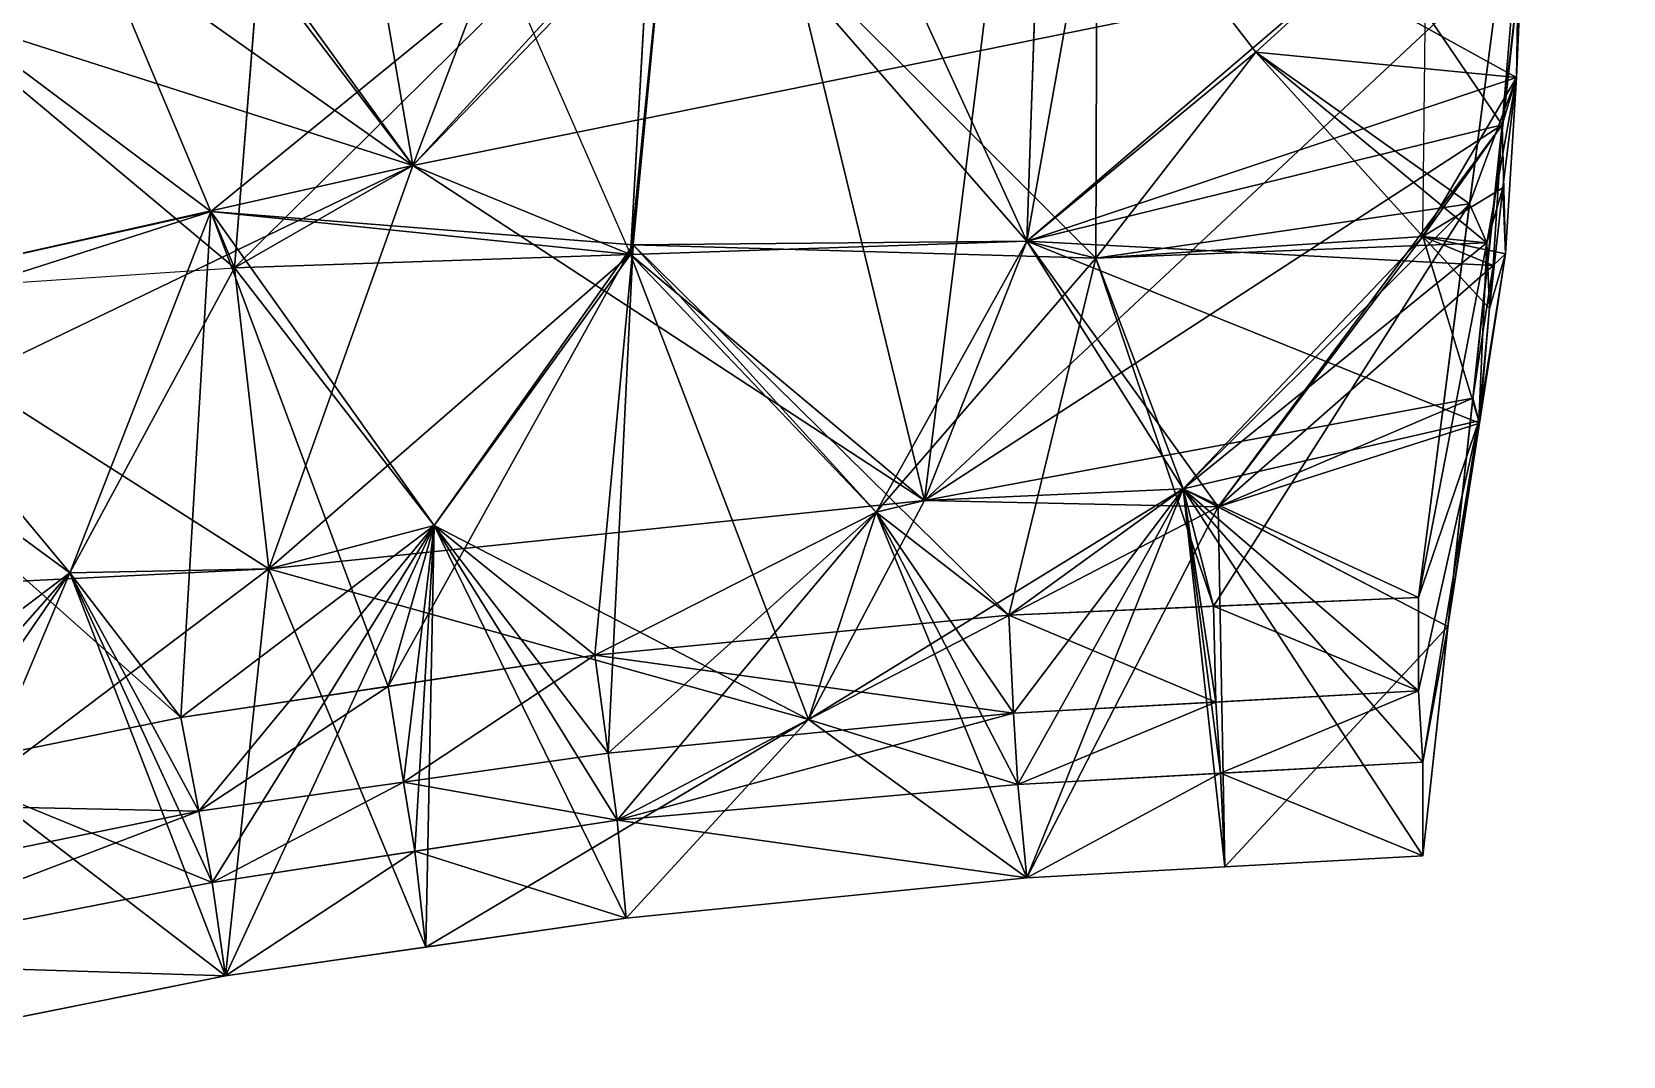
# Model space of a CAD drawing. Extents: x -22.5 to 0, y 0 to 22.5.
# Drawn here: x -3.575 to 0, y 17.92 to 20.22 of the extents above; entities that cross this region are included whole.
import ezdxf

# ---------------------------------------------------------------- set-up
doc = ezdxf.new("R2010")
doc.units = 0

msp = doc.modelspace()

# ---------------------------------------------------------------- linework, layer by layer
at = {"layer": 'Boundaries'}
for p, q in [((-0.46, 18.95, 59.83), (0, 22.48, 58.95)), ((0, 22.48, 58.95), (-0.46, 18.95, 59.83)), ((0, 22.48, 54.58), (-0.45, 18.37, 58.9)), ((-0.46, 18.95, 59.83), (-1.38, 18.91, 59.83)), ((-0.46, 18.74, 59.49), (-0.46, 18.95, 59.83)), ((-1.38, 18.91, 59.83), (-2.31, 18.82, 59.83)), ((-2.31, 18.82, 59.83), (-3.24, 18.68, 59.83)), ((-0.45, 18.58, 59.24), (-0.46, 18.74, 59.49)), ((-3.24, 18.68, 59.83), (-4.17, 18.49, 59.83)), ((-0.45, 18.37, 58.9), (-0.45, 18.58, 59.24)), ((-0.45, 18.37, 58.9), (-1.34, 18.32, 58.9)), ((-1.34, 18.32, 58.9), (-2.24, 18.23, 58.9)), ((-2.24, 18.23, 58.9), (-3.14, 18.1, 58.9)), ((-3.14, 18.1, 58.9), (-4.04, 17.92, 58.9))]:
    msp.add_line(p, q, dxfattribs=at)
at = {"layer": 'Crown wall side1'}
for points in [[(-0.46, 18.74, 59.49), (-1.37, 18.69, 59.49), (-1.38, 18.91, 59.83), (-0.46, 18.95, 59.83)], [(-1.37, 18.69, 59.49), (-2.28, 18.6, 59.49), (-2.31, 18.82, 59.83), (-1.38, 18.91, 59.83)], [(-2.28, 18.6, 59.49), (-3.2, 18.47, 59.5), (-3.24, 18.68, 59.83), (-2.31, 18.82, 59.83)], [(-0.45, 18.58, 59.24), (-1.36, 18.53, 59.24), (-1.37, 18.69, 59.49), (-0.46, 18.74, 59.49)], [(-3.2, 18.47, 59.5), (-4.13, 18.28, 59.5), (-4.17, 18.49, 59.83), (-3.24, 18.68, 59.83)], [(-1.36, 18.53, 59.24), (-2.26, 18.45, 59.24), (-2.28, 18.6, 59.49), (-1.37, 18.69, 59.49)], [(-2.26, 18.45, 59.24), (-3.17, 18.31, 59.24), (-3.2, 18.47, 59.5), (-2.28, 18.6, 59.49)], [(-0.45, 18.37, 58.9), (-1.34, 18.32, 58.9), (-1.36, 18.53, 59.24), (-0.45, 18.58, 59.24)], [(-1.34, 18.32, 58.9), (-2.24, 18.23, 58.9), (-2.26, 18.45, 59.24), (-1.36, 18.53, 59.24)], [(-3.17, 18.31, 59.24), (-4.09, 18.13, 59.24), (-4.13, 18.28, 59.5), (-3.2, 18.47, 59.5)], [(-2.24, 18.23, 58.9), (-3.14, 18.1, 58.9), (-3.17, 18.31, 59.24), (-2.26, 18.45, 59.24)], [(-3.14, 18.1, 58.9), (-4.04, 17.92, 58.9), (-4.09, 18.13, 59.24), (-3.17, 18.31, 59.24)]]:
    msp.add_3dface(points, dxfattribs=at)
at = {"layer": 'Elements'}
for points in [[(-2.13, 21.47, 57.52), (-2.7187, 19.9196, 57.0343), (-1.28, 21.49, 57.55), (-1.5694, 19.1676, 57.99)], [(-1.28, 21.49, 57.55), (-2.7187, 19.9196, 57.0343), (-2.13, 21.47, 57.52), (-1.7278, 20.9439, 56.043)], [(-0.225, 20.4249, 56.7401), (-2.7187, 19.9196, 57.0343), (-1.28, 21.49, 57.55), (-1.7278, 20.9439, 56.043)], [(-1.28, 21.49, 57.55), (-2.7187, 19.9196, 57.0343), (-0.225, 20.4249, 56.7401), (-1.5694, 19.1676, 57.99)], [(-2.13, 21.47, 57.52), (-1.34, 19.75, 58.81), (-1.28, 21.49, 57.55), (-2.1356, 20.6621, 59.3702)], [(-1.28, 21.49, 57.55), (-2.1356, 20.6621, 59.3702), (-1.34, 19.75, 58.81), (-1.1815, 20.6365, 59.3935)], [(-1.28, 21.49, 57.55), (-1.34, 19.75, 58.81), (-2.13, 21.47, 57.52), (-1.5694, 19.1676, 57.99)], [(-1.28, 21.49, 57.55), (-1.5694, 19.1676, 57.99), (-0.225, 20.4249, 56.7401), (-0.2716, 20.0107, 58.1861)], [(-1.34, 19.75, 58.81), (-1.5694, 19.1676, 57.99), (-1.28, 21.49, 57.55), (-0.2716, 20.0107, 58.1861)], [(-1.34, 19.75, 58.81), (-0.2136, 20.7123, 58.0494), (-1.28, 21.49, 57.55), (-1.1815, 20.6365, 59.3935)], [(-1.28, 21.49, 57.55), (-0.2136, 20.7123, 58.0494), (-1.34, 19.75, 58.81), (-0.2716, 20.0107, 58.1861)], [(-0.225, 20.4249, 56.7401), (-0.2136, 20.7123, 58.0494), (-1.28, 21.49, 57.55), (-0.2716, 20.0107, 58.1861)], [(-2.13, 21.47, 57.52), (-2.7187, 19.9196, 57.0343), (-2.98, 21.43, 57.47), (-1.7278, 20.9439, 56.043)], [(-2.98, 21.43, 57.47), (-2.13, 21.47, 57.52), (-2.23, 19.72, 58.77), (-2.7187, 19.9196, 57.0343)], [(-2.23, 19.72, 58.77), (-2.13, 21.47, 57.52), (-2.98, 21.43, 57.47), (-2.1356, 20.6621, 59.3702)], [(-2.23, 19.72, 58.77), (-2.7187, 19.9196, 57.0343), (-2.13, 21.47, 57.52), (-1.5694, 19.1676, 57.99)], [(-2.13, 21.47, 57.52), (-2.23, 19.72, 58.77), (-1.34, 19.75, 58.81), (-2.1356, 20.6621, 59.3702)], [(-1.34, 19.75, 58.81), (-2.23, 19.72, 58.77), (-2.13, 21.47, 57.52), (-1.5694, 19.1676, 57.99)], [(-2.98, 21.43, 57.47), (-4.0974, 20.5076, 59.3343), (-3.83, 21.38, 57.4), (-3.12, 19.69, 58.71)], [(-2.98, 21.43, 57.47), (-4.0974, 20.5076, 59.3343), (-3.12, 19.69, 58.71), (-2.1356, 20.6621, 59.3702)], [(-3.12, 19.69, 58.71), (-3.83, 21.38, 57.4), (-2.98, 21.43, 57.47), (-2.7187, 19.9196, 57.0343)], [(-2.98, 21.43, 57.47), (-2.7187, 19.9196, 57.0343), (-3.83, 21.38, 57.4), (-3.6608, 21.2213, 55.5016)], [(-2.7187, 19.9196, 57.0343), (-3.6608, 21.2213, 55.5016), (-2.98, 21.43, 57.47), (-1.7278, 20.9439, 56.043)], [(-2.98, 21.43, 57.47), (-3.12, 19.69, 58.71), (-2.23, 19.72, 58.77), (-2.1356, 20.6621, 59.3702)], [(-2.98, 21.43, 57.47), (-2.23, 19.72, 58.77), (-3.12, 19.69, 58.71), (-2.7187, 19.9196, 57.0343)], [(-4.69, 21.31, 57.32), (-5.0323, 20.6585, 55.8182), (-3.83, 21.38, 57.4), (-2.7187, 19.9196, 57.0343)], [(-3.83, 21.38, 57.4), (-2.7187, 19.9196, 57.0343), (-5.0323, 20.6585, 55.8182), (-3.6608, 21.2213, 55.5016)], [(-3.83, 21.38, 57.4), (-2.7187, 19.9196, 57.0343), (-4.01, 19.63, 58.64), (-4.7807, 18.9276, 57.6552)], [(-4.69, 21.31, 57.32), (-2.7187, 19.9196, 57.0343), (-3.83, 21.38, 57.4), (-4.7807, 18.9276, 57.6552)], [(-3.12, 19.69, 58.71), (-4.0974, 20.5076, 59.3343), (-3.83, 21.38, 57.4), (-4.01, 19.63, 58.64)], [(-4.01, 19.63, 58.64), (-3.83, 21.38, 57.4), (-3.12, 19.69, 58.71), (-2.7187, 19.9196, 57.0343)], [(-5.0323, 20.6585, 55.8182), (-2.7187, 19.9196, 57.0343), (-4.69, 21.31, 57.32), (-4.7807, 18.9276, 57.6552)], [(-0.2136, 20.7123, 58.0494), (-0.2399, 20.1174, 58.8946), (-1.34, 19.75, 58.81), (-0.2716, 20.0107, 58.1861)], [(-1.34, 19.75, 58.81), (-0.2399, 20.1174, 58.8946), (-0.2136, 20.7123, 58.0494), (-1.1815, 20.6365, 59.3935)], [(-0.2299, 20.7156, 59.3899), (-1.1815, 20.6365, 59.3935), (-0.2399, 20.1174, 58.8946), (-0.8256, 20.174, 59.5166)], [(-0.2136, 20.7123, 58.0494), (-0.2399, 20.1174, 58.8946), (-0.2299, 20.7156, 59.3899), (-1.1815, 20.6365, 59.3935)], [(-0.2299, 20.7156, 59.3899), (-0.2399, 20.1174, 58.8946), (-0.3449, 19.8334, 59.6098), (-0.8256, 20.174, 59.5166)], [(-3.12, 19.69, 58.71), (-2.1356, 20.6621, 59.3702), (-4.0974, 20.5076, 59.3343), (-3.1731, 19.8162, 59.5447)], [(-2.23, 19.72, 58.77), (-2.1356, 20.6621, 59.3702), (-3.12, 19.69, 58.71), (-3.1731, 19.8162, 59.5447)], [(-2.1356, 20.6621, 59.3702), (-3.1731, 19.8162, 59.5447), (-2.23, 19.72, 58.77), (-2.2244, 19.7412, 59.6)], [(-1.34, 19.75, 58.81), (-2.1356, 20.6621, 59.3702), (-2.23, 19.72, 58.77), (-2.2244, 19.7412, 59.6)], [(-1.34, 19.75, 58.81), (-1.1846, 19.7117, 59.6311), (-2.1356, 20.6621, 59.3702), (-2.2244, 19.7412, 59.6)], [(-2.1356, 20.6621, 59.3702), (-1.1846, 19.7117, 59.6311), (-1.34, 19.75, 58.81), (-1.1815, 20.6365, 59.3935)], [(-1.34, 19.75, 58.81), (-1.1815, 20.6365, 59.3935), (-1.1846, 19.7117, 59.6311), (-0.8256, 20.174, 59.5166)], [(-0.2399, 20.1174, 58.8946), (-1.1815, 20.6365, 59.3935), (-1.34, 19.75, 58.81), (-0.8256, 20.174, 59.5166)], [(-4.01, 19.63, 58.64), (-3.1731, 19.8162, 59.5447), (-4.0974, 20.5076, 59.3343), (-4.1629, 19.4995, 59.5807)], [(-3.12, 19.69, 58.71), (-4.0974, 20.5076, 59.3343), (-4.01, 19.63, 58.64), (-3.1731, 19.8162, 59.5447)], [(-0.225, 20.4249, 56.7401), (-1.5694, 19.1676, 57.99), (-0.3375, 19.3974, 57.8201), (-0.2716, 20.0107, 58.1861)], [(-0.45, 19.76, 58.83), (-0.2399, 20.1174, 58.8946), (-1.34, 19.75, 58.81), (-0.8256, 20.174, 59.5166)], [(-1.34, 19.75, 58.81), (-1.1846, 19.7117, 59.6311), (-0.45, 19.76, 58.83), (-0.8256, 20.174, 59.5166)], [(-1.1846, 19.7117, 59.6311), (-0.3064, 19.7461, 59.1591), (-0.45, 19.76, 58.83), (-0.8256, 20.174, 59.5166)], [(-0.3449, 19.8334, 59.6098), (-0.3064, 19.7461, 59.1591), (-1.1846, 19.7117, 59.6311), (-0.8256, 20.174, 59.5166)], [(-0.2399, 20.1174, 58.8946), (-0.3064, 19.7461, 59.1591), (-0.3449, 19.8334, 59.6098), (-0.8256, 20.174, 59.5166)], [(-0.45, 19.76, 58.83), (-0.2705, 19.8694, 58.94), (-0.2399, 20.1174, 58.8946), (-0.8256, 20.174, 59.5166)], [(-0.2399, 20.1174, 58.8946), (-0.2705, 19.8694, 58.94), (-0.3064, 19.7461, 59.1591), (-0.8256, 20.174, 59.5166)], [(-0.3064, 19.7461, 59.1591), (-0.2705, 19.8694, 58.94), (-0.45, 19.76, 58.83), (-0.8256, 20.174, 59.5166)], [(-1.34, 19.75, 58.81), (-0.2399, 20.1174, 58.8946), (-0.45, 19.76, 58.83), (-0.2716, 20.0107, 58.1861)], [(-0.45, 19.76, 58.83), (-0.2716, 20.0107, 58.1861), (-0.2399, 20.1174, 58.8946), (-0.2641, 19.7214, 58.7338)], [(-0.45, 19.76, 58.83), (-0.2641, 19.7214, 58.7338), (-0.2399, 20.1174, 58.8946), (-0.2705, 19.8694, 58.94)], [(-1.5694, 19.1676, 57.99), (-0.2716, 20.0107, 58.1861), (-1.34, 19.75, 58.81), (-0.91, 19.1529, 58.0447)], [(-0.3375, 19.3974, 57.8201), (-0.2716, 20.0107, 58.1861), (-1.5694, 19.1676, 57.99), (-0.91, 19.1529, 58.0447)], [(-1.34, 19.75, 58.81), (-0.2716, 20.0107, 58.1861), (-0.45, 19.76, 58.83), (-0.2917, 19.6952, 58.37)], [(-1.34, 19.75, 58.81), (-0.91, 19.1529, 58.0447), (-0.2716, 20.0107, 58.1861), (-0.2917, 19.6952, 58.37)], [(-0.2716, 20.0107, 58.1861), (-0.91, 19.1529, 58.0447), (-0.3375, 19.3974, 57.8201), (-0.2917, 19.6952, 58.37)], [(-0.2716, 20.0107, 58.1861), (-0.2641, 19.7214, 58.7338), (-0.45, 19.76, 58.83), (-0.2917, 19.6952, 58.37)], [(-4.01, 19.63, 58.64), (-4.7807, 18.9276, 57.6552), (-2.7187, 19.9196, 57.0343), (-3.0424, 19.0138, 57.9456)], [(-4.01, 19.63, 58.64), (-2.7187, 19.9196, 57.0343), (-3.12, 19.69, 58.71), (-3.0424, 19.0138, 57.9456)], [(-3.12, 19.69, 58.71), (-2.7187, 19.9196, 57.0343), (-2.23, 19.72, 58.77), (-3.0424, 19.0138, 57.9456)], [(-2.7187, 19.9196, 57.0343), (-1.5694, 19.1676, 57.99), (-2.23, 19.72, 58.77), (-3.0424, 19.0138, 57.9456)], [(-0.3064, 19.7461, 59.1591), (-0.3001, 19.5981, 58.9529), (-0.45, 19.76, 58.83), (-0.2705, 19.8694, 58.94)], [(-0.45, 19.76, 58.83), (-0.3001, 19.5981, 58.9529), (-0.2641, 19.7214, 58.7338), (-0.2705, 19.8694, 58.94)], [(-3.1731, 19.8162, 59.5447), (-4.1629, 19.4995, 59.5807), (-4.01, 19.63, 58.64), (-3.4893, 19.0053, 58.9563)], [(-3.24, 18.68, 59.83), (-4.1629, 19.4995, 59.5807), (-3.1731, 19.8162, 59.5447), (-3.4893, 19.0053, 58.9563)], [(-3.12, 19.69, 58.71), (-3.1731, 19.8162, 59.5447), (-4.01, 19.63, 58.64), (-3.4893, 19.0053, 58.9563)], [(-3.1731, 19.8162, 59.5447), (-2.6709, 19.1115, 58.9756), (-3.24, 18.68, 59.83), (-3.4893, 19.0053, 58.9563)], [(-3.12, 19.69, 58.71), (-2.6709, 19.1115, 58.9756), (-3.1731, 19.8162, 59.5447), (-3.4893, 19.0053, 58.9563)], [(-3.24, 18.68, 59.83), (-3.1731, 19.8162, 59.5447), (-2.7746, 18.7501, 59.83), (-2.6709, 19.1115, 58.9756)], [(-2.23, 19.72, 58.77), (-3.1731, 19.8162, 59.5447), (-3.12, 19.69, 58.71), (-2.6709, 19.1115, 58.9756)], [(-2.23, 19.72, 58.77), (-2.2244, 19.7412, 59.6), (-3.1731, 19.8162, 59.5447), (-2.6709, 19.1115, 58.9756)], [(-3.1731, 19.8162, 59.5447), (-2.2244, 19.7412, 59.6), (-2.7746, 18.7501, 59.83), (-2.6709, 19.1115, 58.9756)], [(-0.9204, 18.93, 59.83), (-1.1846, 19.7117, 59.6311), (-0.3449, 19.8334, 59.6098), (-0.9888, 19.1937, 59.0042)], [(-1.1846, 19.7117, 59.6311), (-0.3064, 19.7461, 59.1591), (-0.3449, 19.8334, 59.6098), (-0.9888, 19.1937, 59.0042)], [(-0.3449, 19.8334, 59.6098), (-0.46, 18.95, 59.83), (-0.9204, 18.93, 59.83), (-0.9888, 19.1937, 59.0042)], [(-0.3449, 19.8334, 59.6098), (-0.3064, 19.7461, 59.1591), (-0.46, 18.95, 59.83), (-0.9888, 19.1937, 59.0042)], [(-2.7746, 18.7501, 59.83), (-2.2244, 19.7412, 59.6), (-2.31, 18.82, 59.83), (-2.6709, 19.1115, 58.9756)], [(-2.2244, 19.7412, 59.6), (-2.6709, 19.1115, 58.9756), (-2.23, 19.72, 58.77), (-1.6785, 19.141, 59.0126)], [(-2.31, 18.82, 59.83), (-2.2244, 19.7412, 59.6), (-2.28, 18.6, 59.49), (-2.6709, 19.1115, 58.9756)], [(-2.28, 18.6, 59.49), (-2.6709, 19.1115, 58.9756), (-2.2244, 19.7412, 59.6), (-1.6785, 19.141, 59.0126)], [(-2.28, 18.6, 59.49), (-2.2244, 19.7412, 59.6), (-2.31, 18.82, 59.83), (-1.6785, 19.141, 59.0126)], [(-2.31, 18.82, 59.83), (-2.2244, 19.7412, 59.6), (-1.38, 18.91, 59.83), (-1.6785, 19.141, 59.0126)], [(-2.23, 19.72, 58.77), (-1.5694, 19.1676, 57.99), (-1.34, 19.75, 58.81), (-1.6785, 19.141, 59.0126)], [(-1.34, 19.75, 58.81), (-2.2244, 19.7412, 59.6), (-2.23, 19.72, 58.77), (-1.6785, 19.141, 59.0126)], [(-1.1846, 19.7117, 59.6311), (-2.2244, 19.7412, 59.6), (-1.34, 19.75, 58.81), (-1.6785, 19.141, 59.0126)], [(-1.38, 18.91, 59.83), (-2.2244, 19.7412, 59.6), (-1.1846, 19.7117, 59.6311), (-1.6785, 19.141, 59.0126)], [(-1.34, 19.75, 58.81), (-1.6785, 19.141, 59.0126), (-1.5694, 19.1676, 57.99), (-0.9888, 19.1937, 59.0042)], [(-1.1846, 19.7117, 59.6311), (-1.6785, 19.141, 59.0126), (-1.34, 19.75, 58.81), (-0.9888, 19.1937, 59.0042)], [(-1.5694, 19.1676, 57.99), (-0.91, 19.1529, 58.0447), (-1.34, 19.75, 58.81), (-0.9888, 19.1937, 59.0042)], [(-0.45, 19.76, 58.83), (-1.1846, 19.7117, 59.6311), (-1.34, 19.75, 58.81), (-0.9888, 19.1937, 59.0042)], [(-1.34, 19.75, 58.81), (-0.91, 19.1529, 58.0447), (-0.45, 19.76, 58.83), (-0.3224, 19.3414, 58.4579)], [(-1.34, 19.75, 58.81), (-0.3224, 19.3414, 58.4579), (-0.45, 19.76, 58.83), (-0.9888, 19.1937, 59.0042)], [(-0.45, 19.76, 58.83), (-0.91, 19.1529, 58.0447), (-1.34, 19.75, 58.81), (-0.2917, 19.6952, 58.37)], [(-0.91, 19.1529, 58.0447), (-0.3224, 19.3414, 58.4579), (-1.34, 19.75, 58.81), (-0.9888, 19.1937, 59.0042)], [(-0.45, 19.76, 58.83), (-0.3064, 19.7461, 59.1591), (-1.1846, 19.7117, 59.6311), (-0.9888, 19.1937, 59.0042)], [(-0.45, 19.76, 58.83), (-0.3224, 19.3414, 58.4579), (-0.324, 19.3462, 58.9311), (-0.9888, 19.1937, 59.0042)], [(-0.45, 19.76, 58.83), (-0.3001, 19.5981, 58.9529), (-0.3064, 19.7461, 59.1591), (-0.9888, 19.1937, 59.0042)], [(-0.324, 19.3462, 58.9311), (-0.3001, 19.5981, 58.9529), (-0.45, 19.76, 58.83), (-0.9888, 19.1937, 59.0042)], [(-0.46, 18.95, 59.83), (-0.3064, 19.7461, 59.1591), (-0.324, 19.3462, 58.9311), (-0.9888, 19.1937, 59.0042)], [(-0.3064, 19.7461, 59.1591), (-0.3001, 19.5981, 58.9529), (-0.324, 19.3462, 58.9311), (-0.9888, 19.1937, 59.0042)], [(-0.45, 19.76, 58.83), (-0.3224, 19.3414, 58.4579), (-0.91, 19.1529, 58.0447), (-0.2917, 19.6952, 58.37)], [(-0.45, 19.76, 58.83), (-0.2641, 19.7214, 58.7338), (-0.324, 19.3462, 58.9311), (-0.3224, 19.3414, 58.4579)], [(-0.324, 19.3462, 58.9311), (-0.2641, 19.7214, 58.7338), (-0.45, 19.76, 58.83), (-0.3001, 19.5981, 58.9529)], [(-0.2641, 19.7214, 58.7338), (-0.3224, 19.3414, 58.4579), (-0.45, 19.76, 58.83), (-0.2917, 19.6952, 58.37)], [(-3.12, 19.69, 58.71), (-3.0424, 19.0138, 57.9456), (-2.23, 19.72, 58.77), (-2.6709, 19.1115, 58.9756)], [(-2.23, 19.72, 58.77), (-3.0424, 19.0138, 57.9456), (-1.5694, 19.1676, 57.99), (-1.8301, 18.6761, 58.4765)], [(-3.0424, 19.0138, 57.9456), (-1.8301, 18.6761, 58.4765), (-2.23, 19.72, 58.77), (-2.6709, 19.1115, 58.9756)], [(-2.23, 19.72, 58.77), (-2.6709, 19.1115, 58.9756), (-1.8301, 18.6761, 58.4765), (-1.6785, 19.141, 59.0126)], [(-2.23, 19.72, 58.77), (-1.8301, 18.6761, 58.4765), (-1.5694, 19.1676, 57.99), (-1.6785, 19.141, 59.0126)], [(-1.38, 18.91, 59.83), (-1.6785, 19.141, 59.0126), (-1.1846, 19.7117, 59.6311), (-0.9888, 19.1937, 59.0042)], [(-1.38, 18.91, 59.83), (-1.1846, 19.7117, 59.6311), (-0.9204, 18.93, 59.83), (-0.9888, 19.1937, 59.0042)], [(-4.01, 19.63, 58.64), (-3.0424, 19.0138, 57.9456), (-3.12, 19.69, 58.71), (-3.4893, 19.0053, 58.9563)], [(-3.0424, 19.0138, 57.9456), (-2.6709, 19.1115, 58.9756), (-3.12, 19.69, 58.71), (-3.4893, 19.0053, 58.9563)], [(-0.91, 19.1529, 58.0447), (-0.3224, 19.3414, 58.4579), (-0.3375, 19.3974, 57.8201), (-0.2917, 19.6952, 58.37)], [(-4.7807, 18.9276, 57.6552), (-3.0424, 19.0138, 57.9456), (-4.01, 19.63, 58.64), (-3.6928, 18.5239, 58.3296)], [(-4.01, 19.63, 58.64), (-4.357, 18.8941, 58.9344), (-3.6928, 18.5239, 58.3296), (-3.4893, 19.0053, 58.9563)], [(-4.1629, 19.4995, 59.5807), (-4.357, 18.8941, 58.9344), (-4.01, 19.63, 58.64), (-3.4893, 19.0053, 58.9563)], [(-4.01, 19.63, 58.64), (-3.6928, 18.5239, 58.3296), (-3.0424, 19.0138, 57.9456), (-3.4893, 19.0053, 58.9563)], [(-4.17, 18.49, 59.83), (-4.357, 18.8941, 58.9344), (-4.1629, 19.4995, 59.5807), (-3.4893, 19.0053, 58.9563)], [(-4.17, 18.49, 59.83), (-4.1629, 19.4995, 59.5807), (-3.24, 18.68, 59.83), (-3.4893, 19.0053, 58.9563)], [(-0.3375, 19.3974, 57.8201), (-0.91, 19.1529, 58.0447), (-0.3937, 18.8842, 58.3596), (-0.3224, 19.3414, 58.4579)], [(-0.324, 19.3462, 58.9311), (-0.3224, 19.3414, 58.4579), (-0.3937, 18.8842, 58.3596), (-0.9888, 19.1937, 59.0042)], [(-0.45, 18.58, 59.24), (-0.324, 19.3462, 58.9311), (-0.3937, 18.8842, 58.3596), (-0.9888, 19.1937, 59.0042)], [(-0.46, 18.74, 59.49), (-0.324, 19.3462, 58.9311), (-0.45, 18.58, 59.24), (-0.9888, 19.1937, 59.0042)], [(-0.46, 18.95, 59.83), (-0.324, 19.3462, 58.9311), (-0.46, 18.74, 59.49), (-0.9888, 19.1937, 59.0042)], [(-0.3937, 18.8842, 58.3596), (-0.3224, 19.3414, 58.4579), (-0.91, 19.1529, 58.0447), (-0.9888, 19.1937, 59.0042)], [(-1.5694, 19.1676, 57.99), (-1.8301, 18.6761, 58.4765), (-0.91, 19.1529, 58.0447), (-0.9888, 19.1937, 59.0042)], [(-1.5694, 19.1676, 57.99), (-1.6785, 19.141, 59.0126), (-1.8301, 18.6761, 58.4765), (-0.9888, 19.1937, 59.0042)], [(-0.91, 19.1529, 58.0447), (-1.8301, 18.6761, 58.4765), (-1.34, 18.32, 58.9), (-0.9888, 19.1937, 59.0042)], [(-1.8301, 18.6761, 58.4765), (-1.6785, 19.141, 59.0126), (-1.34, 18.32, 58.9), (-0.9888, 19.1937, 59.0042)], [(-1.34, 18.32, 58.9), (-1.6785, 19.141, 59.0126), (-1.36, 18.53, 59.24), (-0.9888, 19.1937, 59.0042)], [(-1.36, 18.53, 59.24), (-1.6785, 19.141, 59.0126), (-1.37, 18.69, 59.49), (-0.9888, 19.1937, 59.0042)], [(-1.37, 18.69, 59.49), (-1.6785, 19.141, 59.0126), (-1.38, 18.91, 59.83), (-0.9888, 19.1937, 59.0042)], [(-1.38, 18.91, 59.83), (-0.9204, 18.93, 59.83), (-0.9148, 18.715, 59.49), (-0.9888, 19.1937, 59.0042)], [(-1.37, 18.69, 59.49), (-1.38, 18.91, 59.83), (-0.9148, 18.715, 59.49), (-0.9888, 19.1937, 59.0042)], [(-0.9148, 18.715, 59.49), (-1.36, 18.53, 59.24), (-1.37, 18.69, 59.49), (-0.9888, 19.1937, 59.0042)], [(-1.34, 18.32, 58.9), (-1.36, 18.53, 59.24), (-0.9046, 18.555, 59.24), (-0.9888, 19.1937, 59.0042)], [(-0.9046, 18.555, 59.24), (-1.36, 18.53, 59.24), (-0.9148, 18.715, 59.49), (-0.9888, 19.1937, 59.0042)], [(-0.895, 18.345, 58.9), (-1.34, 18.32, 58.9), (-0.9046, 18.555, 59.24), (-0.9888, 19.1937, 59.0042)], [(-0.895, 18.345, 58.9), (-0.91, 19.1529, 58.0447), (-1.34, 18.32, 58.9), (-0.9888, 19.1937, 59.0042)], [(-0.9148, 18.715, 59.49), (-0.46, 18.74, 59.49), (-0.9046, 18.555, 59.24), (-0.9888, 19.1937, 59.0042)], [(-0.9046, 18.555, 59.24), (-0.46, 18.74, 59.49), (-0.45, 18.58, 59.24), (-0.9888, 19.1937, 59.0042)], [(-0.9204, 18.93, 59.83), (-0.46, 18.74, 59.49), (-0.9148, 18.715, 59.49), (-0.9888, 19.1937, 59.0042)], [(-0.3937, 18.8842, 58.3596), (-0.91, 19.1529, 58.0447), (-0.895, 18.345, 58.9), (-0.9888, 19.1937, 59.0042)], [(-0.9204, 18.93, 59.83), (-0.46, 18.95, 59.83), (-0.46, 18.74, 59.49), (-0.9888, 19.1937, 59.0042)], [(-0.3937, 18.8842, 58.3596), (-0.45, 18.37, 58.9), (-0.45, 18.58, 59.24), (-0.9888, 19.1937, 59.0042)], [(-0.45, 18.58, 59.24), (-0.45, 18.37, 58.9), (-0.9046, 18.555, 59.24), (-0.9888, 19.1937, 59.0042)], [(-0.3937, 18.8842, 58.3596), (-0.895, 18.345, 58.9), (-0.45, 18.37, 58.9), (-0.9888, 19.1937, 59.0042)], [(-0.45, 18.37, 58.9), (-0.895, 18.345, 58.9), (-0.9046, 18.555, 59.24), (-0.9888, 19.1937, 59.0042)], [(-1.8301, 18.6761, 58.4765), (-2.6709, 19.1115, 58.9756), (-2.26, 18.45, 59.24), (-1.6785, 19.141, 59.0126)], [(-2.26, 18.45, 59.24), (-2.6709, 19.1115, 58.9756), (-2.28, 18.6, 59.49), (-1.6785, 19.141, 59.0126)], [(-1.37, 18.69, 59.49), (-2.28, 18.6, 59.49), (-2.31, 18.82, 59.83), (-1.6785, 19.141, 59.0126)], [(-1.37, 18.69, 59.49), (-2.31, 18.82, 59.83), (-1.38, 18.91, 59.83), (-1.6785, 19.141, 59.0126)], [(-1.37, 18.69, 59.49), (-2.26, 18.45, 59.24), (-2.28, 18.6, 59.49), (-1.6785, 19.141, 59.0126)], [(-1.36, 18.53, 59.24), (-2.26, 18.45, 59.24), (-1.37, 18.69, 59.49), (-1.6785, 19.141, 59.0126)], [(-1.36, 18.53, 59.24), (-1.8301, 18.6761, 58.4765), (-2.26, 18.45, 59.24), (-1.6785, 19.141, 59.0126)], [(-1.34, 18.32, 58.9), (-1.8301, 18.6761, 58.4765), (-1.36, 18.53, 59.24), (-1.6785, 19.141, 59.0126)], [(-3.2, 18.47, 59.5), (-2.6709, 19.1115, 58.9756), (-3.17, 18.31, 59.24), (-3.4893, 19.0053, 58.9563)], [(-3.24, 18.68, 59.83), (-2.6709, 19.1115, 58.9756), (-3.2, 18.47, 59.5), (-3.4893, 19.0053, 58.9563)], [(-3.17, 18.31, 59.24), (-2.6709, 19.1115, 58.9756), (-3.14, 18.1, 58.9), (-3.4893, 19.0053, 58.9563)], [(-3.14, 18.1, 58.9), (-2.6709, 19.1115, 58.9756), (-3.0424, 19.0138, 57.9456), (-3.4893, 19.0053, 58.9563)], [(-3.24, 18.68, 59.83), (-2.7746, 18.7501, 59.83), (-3.2, 18.47, 59.5), (-2.6709, 19.1115, 58.9756)], [(-3.17, 18.31, 59.24), (-3.2, 18.47, 59.5), (-2.7398, 18.535, 59.495), (-2.6709, 19.1115, 58.9756)], [(-3.2, 18.47, 59.5), (-2.7746, 18.7501, 59.83), (-2.7398, 18.535, 59.495), (-2.6709, 19.1115, 58.9756)], [(-3.14, 18.1, 58.9), (-3.17, 18.31, 59.24), (-2.7146, 18.3801, 59.24), (-2.6709, 19.1115, 58.9756)], [(-2.7398, 18.535, 59.495), (-2.7146, 18.3801, 59.24), (-3.17, 18.31, 59.24), (-2.6709, 19.1115, 58.9756)], [(-2.7146, 18.3801, 59.24), (-2.6901, 18.165, 58.9), (-3.14, 18.1, 58.9), (-2.6709, 19.1115, 58.9756)], [(-2.6901, 18.165, 58.9), (-3.0424, 19.0138, 57.9456), (-3.14, 18.1, 58.9), (-2.6709, 19.1115, 58.9756)], [(-2.6901, 18.165, 58.9), (-1.8301, 18.6761, 58.4765), (-3.0424, 19.0138, 57.9456), (-2.6709, 19.1115, 58.9756)], [(-2.7746, 18.7501, 59.83), (-2.31, 18.82, 59.83), (-2.7398, 18.535, 59.495), (-2.6709, 19.1115, 58.9756)], [(-2.7398, 18.535, 59.495), (-2.31, 18.82, 59.83), (-2.28, 18.6, 59.49), (-2.6709, 19.1115, 58.9756)], [(-2.26, 18.45, 59.24), (-2.7146, 18.3801, 59.24), (-2.7398, 18.535, 59.495), (-2.6709, 19.1115, 58.9756)], [(-2.26, 18.45, 59.24), (-2.7398, 18.535, 59.495), (-2.28, 18.6, 59.49), (-2.6709, 19.1115, 58.9756)], [(-2.7146, 18.3801, 59.24), (-2.26, 18.45, 59.24), (-2.24, 18.23, 58.9), (-2.6709, 19.1115, 58.9756)], [(-2.6901, 18.165, 58.9), (-2.7146, 18.3801, 59.24), (-2.24, 18.23, 58.9), (-2.6709, 19.1115, 58.9756)], [(-2.24, 18.23, 58.9), (-1.8301, 18.6761, 58.4765), (-2.6901, 18.165, 58.9), (-2.6709, 19.1115, 58.9756)], [(-2.26, 18.45, 59.24), (-1.8301, 18.6761, 58.4765), (-2.24, 18.23, 58.9), (-2.6709, 19.1115, 58.9756)], [(-4.09, 18.13, 59.24), (-4.357, 18.8941, 58.9344), (-4.13, 18.28, 59.5), (-3.4893, 19.0053, 58.9563)], [(-3.6928, 18.5239, 58.3296), (-4.357, 18.8941, 58.9344), (-4.09, 18.13, 59.24), (-3.4893, 19.0053, 58.9563)], [(-4.13, 18.28, 59.5), (-4.357, 18.8941, 58.9344), (-4.17, 18.49, 59.83), (-3.4893, 19.0053, 58.9563)], [(-4.13, 18.28, 59.5), (-4.17, 18.49, 59.83), (-3.2, 18.47, 59.5), (-3.4893, 19.0053, 58.9563)], [(-3.2, 18.47, 59.5), (-4.17, 18.49, 59.83), (-3.24, 18.68, 59.83), (-3.4893, 19.0053, 58.9563)], [(-4.09, 18.13, 59.24), (-4.13, 18.28, 59.5), (-3.2, 18.47, 59.5), (-3.4893, 19.0053, 58.9563)], [(-3.17, 18.31, 59.24), (-3.6928, 18.5239, 58.3296), (-4.09, 18.13, 59.24), (-3.4893, 19.0053, 58.9563)], [(-3.17, 18.31, 59.24), (-4.09, 18.13, 59.24), (-3.2, 18.47, 59.5), (-3.4893, 19.0053, 58.9563)], [(-3.0424, 19.0138, 57.9456), (-3.6928, 18.5239, 58.3296), (-3.14, 18.1, 58.9), (-3.4893, 19.0053, 58.9563)], [(-3.14, 18.1, 58.9), (-3.6928, 18.5239, 58.3296), (-3.17, 18.31, 59.24), (-3.4893, 19.0053, 58.9563)], [(-2.24, 18.23, 58.9), (-2.26, 18.45, 59.24), (-1.34, 18.32, 58.9), (-1.8301, 18.6761, 58.4765)], [(-1.36, 18.53, 59.24), (-1.34, 18.32, 58.9), (-2.26, 18.45, 59.24), (-1.8301, 18.6761, 58.4765)], [(-3.14, 18.1, 58.9), (-4.04, 17.92, 58.9), (-4.09, 18.13, 59.24), (-3.6928, 18.5239, 58.3296)], [(-3.14, 18.1, 58.9), (-4.09, 18.13, 59.24), (-3.17, 18.31, 59.24), (-3.6928, 18.5239, 58.3296)]]:
    msp.add_3dface(points, dxfattribs=at)
at = {"layer": 'Faces'}
for points in [[(-2.7187, 19.9196, 57.0343), (-3.6608, 21.2213, 55.5016), (-5.0323, 20.6585, 55.8182)], [(-2.7187, 19.9196, 57.0343), (-1.7278, 20.9439, 56.043), (-3.6608, 21.2213, 55.5016)], [(-0.225, 20.4249, 56.7401), (-1.7278, 20.9439, 56.043), (-2.7187, 19.9196, 57.0343)], [(-0.2299, 20.7156, 59.3899), (-0.8256, 20.174, 59.5166), (-1.1815, 20.6365, 59.3935)], [(-0.3449, 19.8334, 59.6098), (-0.8256, 20.174, 59.5166), (-0.2299, 20.7156, 59.3899)], [(-0.2299, 20.7156, 59.3899), (-0.2399, 20.1174, 58.8946), (-0.3449, 19.8334, 59.6098)], [(-0.2136, 20.7123, 58.0494), (-0.2716, 20.0107, 58.1861), (-0.2399, 20.1174, 58.8946)], [(-0.225, 20.4249, 56.7401), (-0.2716, 20.0107, 58.1861), (-0.2136, 20.7123, 58.0494)], [(-0.2136, 20.7123, 58.0494), (-0.2399, 20.1174, 58.8946), (-0.2299, 20.7156, 59.3899)], [(-5.0323, 20.6585, 55.8182), (-4.7807, 18.9276, 57.6552), (-2.7187, 19.9196, 57.0343)], [(-2.1356, 20.6621, 59.3702), (-3.1731, 19.8162, 59.5447), (-4.0974, 20.5076, 59.3343)], [(-2.1356, 20.6621, 59.3702), (-2.2244, 19.7412, 59.6), (-3.1731, 19.8162, 59.5447)], [(-1.1846, 19.7117, 59.6311), (-2.2244, 19.7412, 59.6), (-2.1356, 20.6621, 59.3702)], [(-2.1356, 20.6621, 59.3702), (-1.1815, 20.6365, 59.3935), (-1.1846, 19.7117, 59.6311)], [(-1.1815, 20.6365, 59.3935), (-0.8256, 20.174, 59.5166), (-1.1846, 19.7117, 59.6311)], [(-3.1731, 19.8162, 59.5447), (-4.1629, 19.4995, 59.5807), (-4.0974, 20.5076, 59.3343)], [(-2.7187, 19.9196, 57.0343), (-1.5694, 19.1676, 57.99), (-0.225, 20.4249, 56.7401)], [(-0.225, 20.4249, 56.7401), (-1.5694, 19.1676, 57.99), (-0.3375, 19.3974, 57.8201)], [(-0.3375, 19.3974, 57.8201), (-0.2716, 20.0107, 58.1861), (-0.225, 20.4249, 56.7401)], [(-1.1846, 19.7117, 59.6311), (-0.8256, 20.174, 59.5166), (-0.3449, 19.8334, 59.6098)], [(-0.2399, 20.1174, 58.8946), (-0.3064, 19.7461, 59.1591), (-0.3449, 19.8334, 59.6098)], [(-0.2399, 20.1174, 58.8946), (-0.2705, 19.8694, 58.94), (-0.3064, 19.7461, 59.1591)], [(-0.2716, 20.0107, 58.1861), (-0.2641, 19.7214, 58.7338), (-0.2399, 20.1174, 58.8946)], [(-0.2641, 19.7214, 58.7338), (-0.2705, 19.8694, 58.94), (-0.2399, 20.1174, 58.8946)], [(-0.3375, 19.3974, 57.8201), (-0.2917, 19.6952, 58.37), (-0.2716, 20.0107, 58.1861)], [(-0.2716, 20.0107, 58.1861), (-0.2917, 19.6952, 58.37), (-0.2641, 19.7214, 58.7338)], [(-4.7807, 18.9276, 57.6552), (-3.0424, 19.0138, 57.9456), (-2.7187, 19.9196, 57.0343)], [(-2.7187, 19.9196, 57.0343), (-3.0424, 19.0138, 57.9456), (-1.5694, 19.1676, 57.99)], [(-0.3064, 19.7461, 59.1591), (-0.2705, 19.8694, 58.94), (-0.3001, 19.5981, 58.9529)], [(-0.3001, 19.5981, 58.9529), (-0.2705, 19.8694, 58.94), (-0.2641, 19.7214, 58.7338)], [(-3.24, 18.68, 59.83), (-4.1629, 19.4995, 59.5807), (-3.1731, 19.8162, 59.5447)], [(-3.24, 18.68, 59.83), (-3.1731, 19.8162, 59.5447), (-2.7746, 18.7501, 59.83)], [(-3.1731, 19.8162, 59.5447), (-2.2244, 19.7412, 59.6), (-2.7746, 18.7501, 59.83)], [(-0.9204, 18.93, 59.83), (-1.1846, 19.7117, 59.6311), (-0.3449, 19.8334, 59.6098)], [(-0.3449, 19.8334, 59.6098), (-0.46, 18.95, 59.83), (-0.9204, 18.93, 59.83)], [(-0.3449, 19.8334, 59.6098), (-0.3064, 19.7461, 59.1591), (-0.46, 18.95, 59.83)], [(-2.7746, 18.7501, 59.83), (-2.2244, 19.7412, 59.6), (-2.31, 18.82, 59.83)], [(-2.31, 18.82, 59.83), (-2.2244, 19.7412, 59.6), (-1.38, 18.91, 59.83)], [(-1.38, 18.91, 59.83), (-2.2244, 19.7412, 59.6), (-1.1846, 19.7117, 59.6311)], [(-0.46, 18.95, 59.83), (-0.3064, 19.7461, 59.1591), (-0.324, 19.3462, 58.9311)], [(-0.3064, 19.7461, 59.1591), (-0.3001, 19.5981, 58.9529), (-0.324, 19.3462, 58.9311)], [(-1.38, 18.91, 59.83), (-1.1846, 19.7117, 59.6311), (-0.9204, 18.93, 59.83)], [(-0.2641, 19.7214, 58.7338), (-0.3224, 19.3414, 58.4579), (-0.324, 19.3462, 58.9311)], [(-0.324, 19.3462, 58.9311), (-0.3001, 19.5981, 58.9529), (-0.2641, 19.7214, 58.7338)], [(-0.2641, 19.7214, 58.7338), (-0.2917, 19.6952, 58.37), (-0.3224, 19.3414, 58.4579)], [(-0.3224, 19.3414, 58.4579), (-0.2917, 19.6952, 58.37), (-0.3375, 19.3974, 57.8201)], [(-4.17, 18.49, 59.83), (-4.1629, 19.4995, 59.5807), (-3.24, 18.68, 59.83)], [(-1.5694, 19.1676, 57.99), (-0.91, 19.1529, 58.0447), (-0.3375, 19.3974, 57.8201)], [(-0.3375, 19.3974, 57.8201), (-0.91, 19.1529, 58.0447), (-0.3937, 18.8842, 58.3596)], [(-0.3937, 18.8842, 58.3596), (-0.3224, 19.3414, 58.4579), (-0.3375, 19.3974, 57.8201)], [(-0.46, 18.74, 59.49), (-0.324, 19.3462, 58.9311), (-0.45, 18.58, 59.24)], [(-0.46, 18.95, 59.83), (-0.324, 19.3462, 58.9311), (-0.46, 18.74, 59.49)], [(-0.45, 18.58, 59.24), (-0.324, 19.3462, 58.9311), (-0.3937, 18.8842, 58.3596)], [(-0.324, 19.3462, 58.9311), (-0.3224, 19.3414, 58.4579), (-0.3937, 18.8842, 58.3596)], [(-3.0424, 19.0138, 57.9456), (-1.8301, 18.6761, 58.4765), (-1.5694, 19.1676, 57.99)], [(-1.5694, 19.1676, 57.99), (-1.8301, 18.6761, 58.4765), (-0.91, 19.1529, 58.0447)], [(-0.91, 19.1529, 58.0447), (-1.8301, 18.6761, 58.4765), (-1.34, 18.32, 58.9)], [(-0.895, 18.345, 58.9), (-0.91, 19.1529, 58.0447), (-1.34, 18.32, 58.9)], [(-0.3937, 18.8842, 58.3596), (-0.91, 19.1529, 58.0447), (-0.895, 18.345, 58.9)], [(-4.7807, 18.9276, 57.6552), (-3.6928, 18.5239, 58.3296), (-3.0424, 19.0138, 57.9456)], [(-3.0424, 19.0138, 57.9456), (-3.6928, 18.5239, 58.3296), (-3.14, 18.1, 58.9)], [(-2.6901, 18.165, 58.9), (-3.0424, 19.0138, 57.9456), (-3.14, 18.1, 58.9)], [(-2.6901, 18.165, 58.9), (-1.8301, 18.6761, 58.4765), (-3.0424, 19.0138, 57.9456)], [(-0.9204, 18.93, 59.83), (-0.46, 18.95, 59.83), (-0.46, 18.74, 59.49)], [(-1.38, 18.91, 59.83), (-0.9204, 18.93, 59.83), (-0.9148, 18.715, 59.49)], [(-0.9204, 18.93, 59.83), (-0.46, 18.74, 59.49), (-0.9148, 18.715, 59.49)], [(-1.37, 18.69, 59.49), (-2.31, 18.82, 59.83), (-1.38, 18.91, 59.83)], [(-1.37, 18.69, 59.49), (-1.38, 18.91, 59.83), (-0.9148, 18.715, 59.49)], [(-0.3937, 18.8842, 58.3596), (-0.895, 18.345, 58.9), (-0.45, 18.37, 58.9)], [(-0.3937, 18.8842, 58.3596), (-0.45, 18.37, 58.9), (-0.45, 18.58, 59.24)], [(-2.7746, 18.7501, 59.83), (-2.31, 18.82, 59.83), (-2.7398, 18.535, 59.495)], [(-2.7398, 18.535, 59.495), (-2.31, 18.82, 59.83), (-2.28, 18.6, 59.49)], [(-1.37, 18.69, 59.49), (-2.28, 18.6, 59.49), (-2.31, 18.82, 59.83)], [(-3.24, 18.68, 59.83), (-2.7746, 18.7501, 59.83), (-3.2, 18.47, 59.5)], [(-3.2, 18.47, 59.5), (-2.7746, 18.7501, 59.83), (-2.7398, 18.535, 59.495)], [(-0.9148, 18.715, 59.49), (-0.46, 18.74, 59.49), (-0.9046, 18.555, 59.24)], [(-0.9046, 18.555, 59.24), (-0.46, 18.74, 59.49), (-0.45, 18.58, 59.24)], [(-0.9148, 18.715, 59.49), (-1.36, 18.53, 59.24), (-1.37, 18.69, 59.49)], [(-0.9046, 18.555, 59.24), (-1.36, 18.53, 59.24), (-0.9148, 18.715, 59.49)], [(-3.2, 18.47, 59.5), (-4.17, 18.49, 59.83), (-3.24, 18.68, 59.83)], [(-2.24, 18.23, 58.9), (-1.8301, 18.6761, 58.4765), (-2.6901, 18.165, 58.9)], [(-1.37, 18.69, 59.49), (-2.26, 18.45, 59.24), (-2.28, 18.6, 59.49)], [(-1.36, 18.53, 59.24), (-2.26, 18.45, 59.24), (-1.37, 18.69, 59.49)], [(-1.34, 18.32, 58.9), (-1.8301, 18.6761, 58.4765), (-2.24, 18.23, 58.9)], [(-2.26, 18.45, 59.24), (-2.7398, 18.535, 59.495), (-2.28, 18.6, 59.49)], [(-1.34, 18.32, 58.9), (-1.36, 18.53, 59.24), (-0.9046, 18.555, 59.24)], [(-0.895, 18.345, 58.9), (-1.34, 18.32, 58.9), (-0.9046, 18.555, 59.24)], [(-0.45, 18.58, 59.24), (-0.45, 18.37, 58.9), (-0.9046, 18.555, 59.24)], [(-0.45, 18.37, 58.9), (-0.895, 18.345, 58.9), (-0.9046, 18.555, 59.24)], [(-3.14, 18.1, 58.9), (-3.6928, 18.5239, 58.3296), (-4.04, 17.92, 58.9)], [(-3.17, 18.31, 59.24), (-3.2, 18.47, 59.5), (-2.7398, 18.535, 59.495)], [(-2.7398, 18.535, 59.495), (-2.7146, 18.3801, 59.24), (-3.17, 18.31, 59.24)], [(-2.26, 18.45, 59.24), (-2.7146, 18.3801, 59.24), (-2.7398, 18.535, 59.495)], [(-1.36, 18.53, 59.24), (-1.34, 18.32, 58.9), (-2.26, 18.45, 59.24)], [(-4.13, 18.28, 59.5), (-4.17, 18.49, 59.83), (-3.2, 18.47, 59.5)], [(-4.09, 18.13, 59.24), (-4.13, 18.28, 59.5), (-3.2, 18.47, 59.5)], [(-3.17, 18.31, 59.24), (-4.09, 18.13, 59.24), (-3.2, 18.47, 59.5)], [(-2.7146, 18.3801, 59.24), (-2.26, 18.45, 59.24), (-2.24, 18.23, 58.9)], [(-2.24, 18.23, 58.9), (-2.26, 18.45, 59.24), (-1.34, 18.32, 58.9)], [(-3.14, 18.1, 58.9), (-3.17, 18.31, 59.24), (-2.7146, 18.3801, 59.24)], [(-2.7146, 18.3801, 59.24), (-2.6901, 18.165, 58.9), (-3.14, 18.1, 58.9)], [(-2.6901, 18.165, 58.9), (-2.7146, 18.3801, 59.24), (-2.24, 18.23, 58.9)], [(-3.14, 18.1, 58.9), (-4.09, 18.13, 59.24), (-3.17, 18.31, 59.24)], [(-3.14, 18.1, 58.9), (-4.04, 17.92, 58.9), (-4.09, 18.13, 59.24)]]:
    msp.add_3dface(points, dxfattribs=at)
at = {"layer": 'UpperTendons Crown'}
for p, q in [((-1.34, 19.75, 58.81), (-1.28, 21.49, 57.55)), ((-0.45, 19.76, 58.83), (-0.43, 21.5, 57.56)), ((-2.23, 19.72, 58.77), (-2.13, 21.47, 57.52)), ((-3.12, 19.69, 58.71), (-2.98, 21.43, 57.47))]:
    msp.add_line(p, q, dxfattribs=at)

doc.saveas('drawing.dxf')
